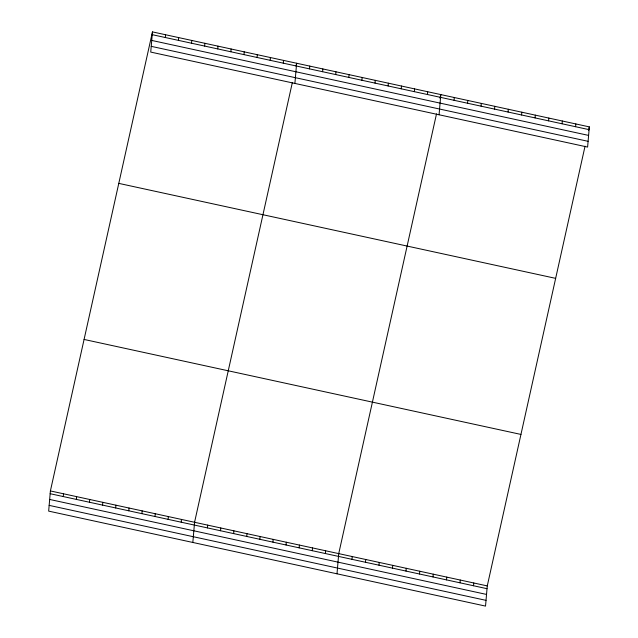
<?xml version="1.0" encoding="UTF-8"?>
<svg xmlns="http://www.w3.org/2000/svg" width="638" height="638" viewBox="0 0 638 638"><rect width="100%" height="100%" fill="white"/><g stroke="black" fill="none" stroke-linecap="round" stroke-linejoin="round"><path stroke-width="0.96" d="M152.466 31.9L150.735 52.085L587.606 147.067L589.337 126.882L152.466 31.9L50.394 490.933L48.663 511.118L485.534 606.1L487.265 585.915L585.046 146.166M63.266 496.555L63.505 493.78M76.369 499.402L76.608 496.627M89.48 502.258L89.711 499.482M102.582 505.105L102.822 502.329M115.685 507.952L115.925 505.176M165.33 37.522L165.569 34.747M128.796 510.807L129.036 508.031M178.441 40.377L178.68 37.602M141.899 513.654L142.138 510.879M191.544 43.224L191.783 40.449M155.01 516.501L155.241 513.726M204.654 46.072L204.886 43.296M168.113 519.356L168.352 516.573M217.757 48.927L217.997 46.151M181.216 522.203L181.455 519.428M230.86 51.774L231.1 48.998M192.835 542.46L194.566 522.275L292.348 82.525M243.971 54.621L244.21 51.845M207.43 527.905L207.669 525.122M257.074 57.476L257.313 54.693M220.541 530.752L220.772 527.977M270.185 60.323L270.416 57.548M233.644 533.599L233.883 530.824M283.288 63.17L283.527 60.395M246.746 536.446L246.986 533.671M294.9 83.434L296.63 63.242L296.016 66.001M259.857 539.301L260.097 536.526M309.502 68.872L309.741 66.097M272.96 542.148L273.2 539.373M322.605 71.719L322.844 68.944M286.071 544.996L286.303 542.22M335.716 74.566L335.947 71.791M299.174 547.851L299.413 545.067M348.819 77.421L349.058 74.646M312.277 550.698L312.516 547.922M361.921 80.268L362.161 77.493M325.388 553.545L325.627 550.769M375.032 83.115L375.272 80.34M337 573.809L338.73 553.617L436.512 113.867M388.135 85.971L388.375 83.187M351.993 559.335L352.232 556.559M401.246 88.818L401.477 86.042M365.494 562.269L365.733 559.494M414.349 91.665L414.588 88.889M379.004 565.204L379.243 562.429M427.452 94.512L427.691 91.736M392.506 568.139L392.745 565.364M439.072 114.776L440.802 94.591L439.981 98.26M406.007 571.074L406.246 568.298M454.065 100.302L454.304 97.526M419.509 574.009L419.748 571.233M467.566 103.236L467.806 100.461M433.011 576.943L433.25 574.168M481.068 106.171L481.307 103.396M446.52 579.886L446.76 577.103M494.57 109.106L494.809 106.331M460.022 582.821L460.261 580.046M508.079 112.041L508.319 109.265M473.524 585.756L473.763 582.98M521.581 114.984L521.82 112.2M535.083 117.918L535.322 115.143M548.584 120.853L548.824 118.078M562.086 123.788L562.325 121.013M575.596 126.723L575.827 123.947M588.515 130.559L589.337 126.882M152.227 34.675L589.097 129.658M151.732 40.425L588.603 135.408M151.23 46.343L588.092 141.325M118.78 183.377L555.65 278.359M84.08 339.448L520.951 434.43M50.394 490.933L487.265 585.915M50.155 493.708L487.025 588.691M49.668 499.45L486.531 594.433M49.158 505.376L486.028 600.358"/></g></svg>
